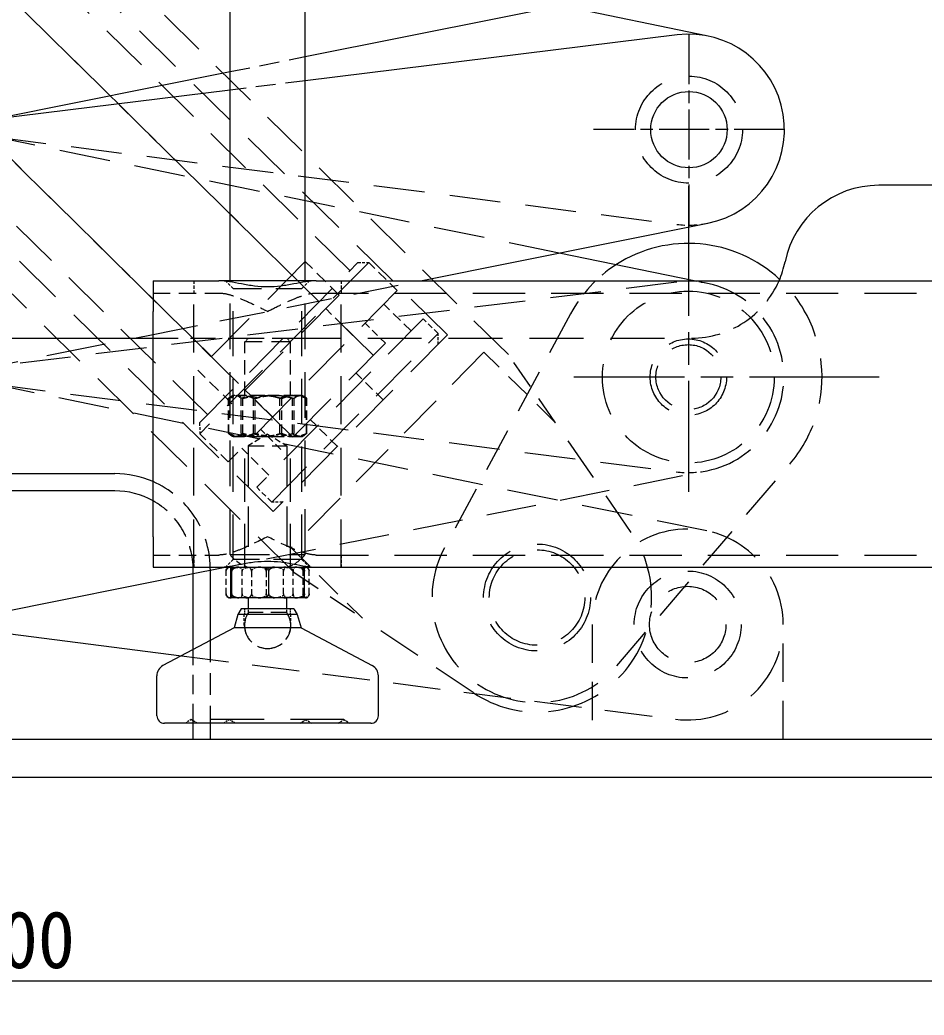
# Model space of a CAD drawing. Header units: millimetres. Extents: x 36 to 2484, y 36 to 1746.
# Drawn here: x 590.1 to 826.8, y 287.6 to 548.1 of the extents above; entities that cross this region are included whole.
import ezdxf

# ---------------------------------------------------------------- set-up
doc = ezdxf.new("R2010")
doc.units = ezdxf.units.MM
doc.header["$LTSCALE"] = 6
doc.linetypes.add('CHAIN', pattern=[0.3543, 0.2362, -0.0295, 0.0591, -0.0295])
doc.linetypes.add('HIDDEN', pattern=[9.525, 6.35, -3.175])
doc.layers.add('가는실선_A4', color=7, linetype='Continuous', lineweight=5)
doc.layers.add('굵은실선_A3', color=7, linetype='Continuous', lineweight=18)
doc.layers.add('가는실선중심선_A3', color=1, linetype='Continuous', lineweight=5, true_color=0xff0000)
doc.layers.add('가는파선_A3', color=7, linetype='HIDDEN', lineweight=13, true_color=0x008000)
doc.styles.add('치수문자_A3(2.5)', font='')
doc.styles.get('치수문자_A3(2.5)').set_extended_font_data('GulimChe')
doc.dimstyles.new('치수_A3(2.5)', dxfattribs={"dimscale": 6, "dimtxt": 2.5, "dimasz": 2.5, "dimexe": 1.5, "dimexo": 1, "dimgap": 0.5, "dimtad": 1, "dimtoh": 1, "dimdec": 1, "dimrnd": 1e-08, "dimdsep": 46, "dimtxsty": '치수문자_A3(2.5)', "dimcen": 0.09, "dimdle": 10, "dimclrd": 8, "dimclre": 8, "dimclrt": 7, "dimadec": 1, "dimazin": 2, "dimtfac": 0.8, "dimtmove": 0, "dimatfit": 3, "dimfxl": 1, "dimtolj": 1, "dimtzin": 0, "dimlwd": -1, "dimlwe": -1, "dimarcsym": 0})

# ---------------------------------------------------------------- blocks, each defined once
blk = doc.blocks.new('*D21')
at = {"layer": 'Defpoints', "color": 0, "transparency": 16777216}
for p in [(289.92, 349.82), (889.92, 349.82), (889.92, 296.55)]:
    blk.add_point(p, dxfattribs=at)
at = {"layer": '가는실선_A4', "color": 8, "transparency": 16777216}
for p, q in [((289.92, 343.82), (289.92, 287.55)), ((889.92, 343.82), (889.92, 287.55)), ((304.92, 296.55), (874.92, 296.55))]:
    blk.add_line(p, q, dxfattribs=at)
for points in [[(304.92, 299.05), (304.92, 294.05), (289.92, 296.55)], [(874.92, 299.05), (874.92, 294.05), (889.92, 296.55)]]:
    blk.add_solid(points, dxfattribs=at)
at = {"layer": '가는실선_A4', "color": 7, "transparency": 16777216, "insert": (589.92, 307.22), "char_height": 15, "attachment_point": 5, "style": '치수문자_A3(2.5)'}
blk.add_mtext('\\A1;600', dxfattribs=at)
blk = doc.blocks.new('*D23')
at = {"layer": 'Defpoints', "color": 0, "transparency": 16777216}
for p in [(798.74, 761.74), (1051.83, 761.74), (889.92, 349.82)]:
    blk.add_point(p, dxfattribs=at)
at = {"layer": '가는실선_A4', "color": 8, "transparency": 16777216}
for p, q in [((804.74, 761.74), (1060.83, 761.74)), ((1051.83, 364.82), (1051.83, 746.74)), ((895.92, 349.82), (1060.83, 349.82))]:
    blk.add_line(p, q, dxfattribs=at)
for points in [[(1049.33, 746.74), (1054.33, 746.74), (1051.83, 761.74)], [(1049.33, 364.82), (1054.33, 364.82), (1051.83, 349.82)]]:
    blk.add_solid(points, dxfattribs=at)
at = {"layer": '가는실선_A4', "color": 7, "transparency": 16777216, "insert": (1041.13, 555.78), "char_height": 15, "attachment_point": 5, "rotation": 90, "style": '치수문자_A3(2.5)'}
blk.add_mtext('\\A1;411.9', dxfattribs=at)

msp = doc.modelspace()

# ---------------------------------------------------------------- linework, layer by layer
at = {"layer": '가는실선중심선_A3', "linetype": 'CHAIN', "ltscale": 9.259962}
for p, q in [((765.245, 544.388), (765.245, 494.388)), ((790.245, 519.388), (740.245, 519.388))]:
    msp.add_line(p, q, dxfattribs=at)
at = {"layer": '가는실선중심선_A3', "linetype": 'CHAIN', "ltscale": 23.990969}
for p, q in [((765.081, 504.603), (765.081, 424.603)), ((815.081, 454.603), (735.081, 454.603))]:
    msp.add_line(p, q, dxfattribs=at)
at = {"layer": '가는파선_A3', "ltscale": 0.344124}
for p, q in [((661.257, 481.313), (451.259, 688.498)), ((640.187, 459.957), (430.189, 667.143))]:
    msp.add_line(p, q, dxfattribs=at)
at = {"layer": '가는파선_A3', "ltscale": 0.335375}
for p, q in [((676.452, 482.476), (471.793, 684.394)), ((639.229, 444.747), (434.57, 646.666))]:
    msp.add_line(p, q, dxfattribs=at)
at = {"layer": '가는파선_A3', "ltscale": 0.349956}
for p, q in [((702.022, 465.677), (502.702, 662.328)), ((682.612, 460.243), (483.292, 656.894)), ((661.543, 438.887), (462.223, 635.538)), ((656.37, 419.406), (457.05, 616.057))]:
    msp.add_line(p, q, dxfattribs=at)
at = {"layer": '가는파선_A3', "ltscale": 0.332161}
msp.add_line((717.967, 460.481), (569.322, 607.136), dxfattribs=at)
at = {"layer": '가는파선_A3', "ltscale": 0.137896}
msp.add_line((645.096, 534.581), (664.738, 538.514), dxfattribs=at)
at = {"layer": '가는파선_A3', "ltscale": 0.136233}
msp.add_line((664.738, 532.189), (645.096, 529.768), dxfattribs=at)
at = {"layer": '가는파선_A3', "ltscale": 0.34971}
for p, q in [((563.829, 520.045), (762.061, 494.591)), ((762.023, 479.415), (563.664, 454.967)), ((563.665, 455.26), (761.897, 429.807)), ((769.95, 414.307), (574.183, 454.545))]:
    msp.add_line(p, q, dxfattribs=at)
at = {"layer": '가는파선_A3', "ltscale": 0.350336}
msp.add_line((731.241, 487.081), (574.348, 519.33), dxfattribs=at)
at = {"layer": '가는파선_A3', "ltscale": 0.344261}
msp.add_line((661.781, 403.533), (577.748, 486.44), dxfattribs=at)
at = {"layer": '가는파선_A3', "ltscale": 0.366473}
for p, q in [((664.768, 484.872), (636.675, 456.398)), ((673.666, 476.093), (645.573, 447.619)), ((674.917, 364.949), (634.917, 364.949))]:
    msp.add_line(p, q, dxfattribs=at)
at = {"layer": '가는파선_A3', "ltscale": 0.086011}
for p, q in [((673.666, 476.093), (664.768, 484.872)), ((645.573, 447.619), (636.675, 456.398))]:
    msp.add_line(p, q, dxfattribs=at)
at = {"layer": '가는파선_A3', "ltscale": 0.324329}
msp.add_line((637.122, 442.612), (678.559, 484.611), dxfattribs=at)
at = {"layer": '가는파선_A3', "ltscale": 0.346317}
for p, q in [((681.387, 484.63), (637.141, 439.783)), ((688.862, 477.256), (644.615, 432.409))]:
    msp.add_line(p, q, dxfattribs=at)
at = {"layer": '가는파선_A3', "ltscale": 0.019385}
for p, q in [((678.559, 484.611), (681.387, 484.63)), ((645.917, 477.819), (643.917, 479.819)), ((663.917, 477.819), (665.917, 479.819)), ((699.563, 463.186), (699.544, 466.014)), ((637.122, 442.612), (637.141, 439.783)), ((658.829, 421.898), (656, 421.879)), ((645.917, 406.819), (643.917, 404.819)), ((663.917, 406.819), (665.917, 404.819))]:
    msp.add_line(p, q, dxfattribs=at)
at = {"layer": '가는파선_A3', "ltscale": 0.072233}
for p, q in [((688.862, 477.256), (681.387, 484.63)), ((644.615, 432.409), (637.141, 439.783))]:
    msp.add_line(p, q, dxfattribs=at)
at = {"layer": '가는파선_A3', "ltscale": 0.312556}
msp.add_line((624.917, 465.788), (694.976, 479.819), dxfattribs=at)
at = {"layer": '가는파선_A3', "ltscale": 0.021944}
for p, q in [((635.617, 479.819), (635.617, 476.619)), ((674.217, 479.819), (674.217, 476.619)), ((635.617, 408.019), (635.617, 404.819)), ((674.217, 408.019), (674.217, 404.819))]:
    msp.add_line(p, q, dxfattribs=at)
at = {"layer": '가는파선_A3', "ltscale": 0.328084}
for p, q in [((635.617, 404.819), (635.617, 479.819)), ((674.217, 404.819), (674.217, 479.819))]:
    msp.add_line(p, q, dxfattribs=at)
at = {"layer": '가는파선_A3', "ltscale": 0.313689}
for p, q in [((645.096, 408.109), (645.096, 479.819)), ((664.738, 408.109), (664.738, 479.819))]:
    msp.add_line(p, q, dxfattribs=at)
at = {"layer": '가는파선_A3', "ltscale": 0.024789}
msp.add_line((770.114, 479.091), (766.575, 479.819), dxfattribs=at)
at = {"layer": '가는파선_A3', "ltscale": 0.194679}
for p, q in [((645.917, 477.819), (663.917, 477.819)), ((663.917, 406.819), (645.917, 406.819))]:
    msp.add_line(p, q, dxfattribs=at)
at = {"layer": '가는파선_A3', "ltscale": 0.310586}
for p, q in [((645.917, 406.819), (645.917, 477.819)), ((663.917, 406.819), (663.917, 477.819))]:
    msp.add_line(p, q, dxfattribs=at)
at = {"layer": '가는파선_A3', "ltscale": 0.118821}
for p, q in [((624.917, 476.619), (642.179, 476.619)), ((624.917, 408.019), (642.179, 408.019))]:
    msp.add_line(p, q, dxfattribs=at)
at = {"layer": '가는파선_A3', "ltscale": 0.358754}
for p, q in [((667.654, 476.619), (852.179, 476.619)), ((667.654, 408.019), (852.179, 408.019))]:
    msp.add_line(p, q, dxfattribs=at)
at = {"layer": '가는파선_A3', "ltscale": 0.068789}
for p, q in [((677.273, 465.51), (670.155, 472.534)), ((692.469, 466.673), (685.35, 473.697)), ((685.2, 448.627), (678.081, 455.651)), ((656.204, 444.155), (649.085, 451.178)), ((673.192, 436.456), (666.073, 443.48)), ((655.246, 428.945), (648.127, 435.968))]:
    msp.add_line(p, q, dxfattribs=at)
at = {"layer": '가는파선_A3', "ltscale": 0.34082}
for p, q in [((695.629, 469.877), (652.085, 425.742)), ((656, 421.879), (699.544, 466.014))]:
    msp.add_line(p, q, dxfattribs=at)
at = {"layer": '가는파선_A3', "ltscale": 0.037789}
for p, q in [((699.544, 466.014), (695.629, 469.877)), ((656, 421.879), (652.085, 425.742))]:
    msp.add_line(p, q, dxfattribs=at)
at = {"layer": '가는파선_A3', "ltscale": 0.304449}
for p, q in [((734.269, 471.204), (701.257, 409.935)), ((746.342, 378.988), (791.649, 431.818))]:
    msp.add_line(p, q, dxfattribs=at)
at = {"layer": '가는파선_A3', "ltscale": 0.051567}
for p, q in [((685.773, 463.446), (680.434, 468.714)), ((658.382, 435.684), (653.043, 440.951))]:
    msp.add_line(p, q, dxfattribs=at)
at = {"layer": '가는파선_A3', "ltscale": 0.409463}
msp.add_line((574.186, 455.628), (620.077, 464.819), dxfattribs=at)
at = {"layer": '가는파선_A3', "ltscale": 0.172123}
msp.add_line((624.917, 464.819), (649.917, 464.819), dxfattribs=at)
at = {"layer": '가는파선_A3', "ltscale": 0.009642}
for p, q in [((649.917, 464.819), (648.917, 463.819)), ((659.917, 464.819), (660.917, 463.819))]:
    msp.add_line(p, q, dxfattribs=at)
at = {"layer": '가는파선_A3', "ltscale": 0.108111}
msp.add_line((649.917, 464.819), (659.917, 464.819), dxfattribs=at)
at = {"layer": '가는파선_A3', "ltscale": 0.357311}
for p, q in [((702.022, 465.677), (656.37, 419.406)), ((685.773, 463.446), (658.382, 435.684))]:
    msp.add_line(p, q, dxfattribs=at)
at = {"layer": '가는파선_A3', "ltscale": 0.370989}
msp.add_line((659.917, 464.819), (765.927, 464.819), dxfattribs=at)
at = {"layer": '가는파선_A3', "ltscale": 0.129753}
msp.add_line((660.917, 463.819), (648.917, 463.819), dxfattribs=at)
at = {"layer": '가는파선_A3', "ltscale": 0.096345}
for p, q in [((648.917, 449.819), (648.917, 463.819)), ((660.917, 449.819), (660.917, 463.819))]:
    msp.add_line(p, q, dxfattribs=at)
at = {"layer": '가는파선_A3', "ltscale": 0.312995}
msp.add_line((711.576, 461.123), (661.053, 409.914), dxfattribs=at)
at = {"layer": '가는파선_A3', "ltscale": 0.181017}
for p, q in [((730.292, 442.658), (711.576, 461.123)), ((661.053, 409.914), (679.768, 391.449))]:
    msp.add_line(p, q, dxfattribs=at)
at = {"layer": '가는파선_A3', "ltscale": 0.201318}
for p, q in [((730.292, 442.658), (717.967, 460.481)), ((661.781, 403.533), (679.768, 391.449))]:
    msp.add_line(p, q, dxfattribs=at)
at = {"layer": '가는파선_A3', "ltscale": 0.063225}
for p, q in [((644.65, 439.822), (644.65, 449.015)), ((644.744, 439.822), (644.744, 449.015)), ((647.989, 439.822), (647.989, 449.015)), ((648.387, 439.822), (648.387, 449.015)), ((651.18, 439.822), (651.18, 449.015)), ((651.672, 439.822), (651.672, 449.015)), ((658.162, 439.822), (658.162, 449.015)), ((658.654, 439.822), (658.654, 449.015)), ((661.446, 439.822), (661.446, 449.015)), ((661.844, 439.822), (661.844, 449.015)), ((665.089, 439.822), (665.089, 449.015)), ((665.183, 439.822), (665.183, 449.015))]:
    msp.add_line(p, q, dxfattribs=at)
at = {"layer": '가는파선_A3', "ltscale": 0.001263}
for p, q in [((645.443, 449.545), (645.272, 449.446)), ((664.391, 449.545), (664.562, 449.446)), ((645.443, 439.292), (645.272, 439.391)), ((664.391, 439.292), (664.562, 439.391))]:
    msp.add_line(p, q, dxfattribs=at)
at = {"layer": '가는파선_A3', "ltscale": 0.003669}
for p, q in [((645.917, 449.819), (645.443, 449.545)), ((663.917, 449.819), (664.391, 449.545)), ((645.917, 439.019), (645.443, 439.292)), ((663.917, 439.019), (664.391, 439.292))]:
    msp.add_line(p, q, dxfattribs=at)
at = {"layer": '가는파선_A3', "ltscale": 0.01959}
for p, q in [((646.367, 449.819), (645.917, 449.819)), ((645.917, 439.019), (646.367, 439.019))]:
    msp.add_line(p, q, dxfattribs=at)
at = {"layer": '가는파선_A3', "ltscale": 0.064826}
for p, q in [((653.076, 449.819), (646.367, 449.819)), ((661.626, 449.819), (653.076, 449.819)), ((646.367, 439.019), (653.076, 439.019)), ((653.076, 439.019), (661.626, 439.019))]:
    msp.add_line(p, q, dxfattribs=at)
at = {"layer": '가는파선_A3', "ltscale": 0.045136}
for p, q in [((663.917, 449.819), (661.626, 449.819)), ((661.626, 439.019), (663.917, 439.019))]:
    msp.add_line(p, q, dxfattribs=at)
at = {"layer": '가는파선_A3', "ltscale": 0.305329}
for p, q in [((750.142, 413.954), (730.292, 442.658)), ((708.738, 371.988), (679.768, 391.449))]:
    msp.add_line(p, q, dxfattribs=at)
at = {"layer": '가는파선_A3', "ltscale": 0.299213}
for p, q in [((648.917, 404.819), (648.917, 439.019)), ((660.917, 404.819), (660.917, 439.019))]:
    msp.add_line(p, q, dxfattribs=at)
at = {"layer": '가는파선_A3', "ltscale": 0.04051}
for q in [(649.864, 436.641), (659.97, 436.641)]:
    msp.add_line((654.917, 439.677), q, dxfattribs=at)
at = {"layer": '가는파선_A3', "ltscale": 0.109258}
msp.add_line((649.864, 436.641), (659.97, 436.641), dxfattribs=at)
at = {"layer": '가는파선_A3', "ltscale": 0.278413}
for p, q in [((649.864, 436.641), (649.864, 404.819)), ((659.97, 436.641), (659.97, 404.819))]:
    msp.add_line(p, q, dxfattribs=at)
at = {"layer": '가는파선_A3', "ltscale": 0.343071}
msp.add_line((635.417, 403.139), (769.99, 430.09), dxfattribs=at)
at = {"layer": '가는파선_A3', "ltscale": 0.269929}
msp.add_line((645.096, 408.109), (664.738, 408.109), dxfattribs=at)
at = {"layer": '가는파선_A3', "ltscale": 0.041233}
for p, q in [((644.041, 397.819), (644.041, 403.819)), ((648.237, 397.819), (648.237, 403.819)), ((650.72, 403.819), (650.72, 397.819)), ((654.58, 403.819), (654.58, 397.819)), ((659.113, 397.819), (659.113, 403.819)), ((661.596, 397.819), (661.596, 403.819)), ((664.244, 397.819), (664.244, 403.819)), ((665.793, 397.819), (665.793, 403.819))]:
    msp.add_line(p, q, dxfattribs=at)
at = {"layer": '가는파선_A3', "ltscale": 0.005694}
msp.add_line((644.982, 396.819), (644.947, 396.819), dxfattribs=at)
at = {"layer": '가는파선_A3', "ltscale": 0.006127}
msp.add_line((645.328, 396.819), (644.982, 396.819), dxfattribs=at)
at = {"layer": '가는파선_A3', "ltscale": 0.018955}
msp.add_line((664.887, 396.819), (664.506, 396.819), dxfattribs=at)
at = {"layer": '가는파선_A3', "ltscale": 0.010233}
for p, q in [((648.917, 392.449), (648.917, 393.949)), ((660.917, 392.449), (660.917, 393.949))]:
    msp.add_line(p, q, dxfattribs=at)
at = {"layer": '가는파선_A3', "ltscale": 0.006658}
for p, q in [((649.892, 392.968), (649.892, 393.949)), ((659.942, 392.968), (659.942, 393.949))]:
    msp.add_line(p, q, dxfattribs=at)
at = {"layer": '가는파선_A3', "ltscale": 0.019189}
for p, q in [((648.817, 389.649), (648.817, 392.449)), ((661.017, 389.649), (661.017, 392.449))]:
    msp.add_line(p, q, dxfattribs=at)
at = {"layer": '가는파선_A3', "ltscale": 0.108655}
msp.add_line((659.942, 392.968), (649.892, 392.968), dxfattribs=at)
at = {"layer": '가는파선_A3', "ltscale": 0.262467}
for p, q in [((739.917, 389.819), (739.917, 359.819)), ((789.917, 359.819), (789.917, 389.819))]:
    msp.add_line(p, q, dxfattribs=at)
at = {"layer": '가는파선_A3', "ltscale": 0.13287}
msp.add_line((635.417, 363.949), (635.417, 383.251), dxfattribs=at)
at = {"layer": '가는파선_A3', "ltscale": 0.14934}
msp.add_line((639.917, 385.641), (639.917, 363.949), dxfattribs=at)
at = {"layer": '가는파선_A3', "ltscale": 0.326019}
msp.add_line((632.371, 381.633), (761.733, 365.022), dxfattribs=at)
at = {"layer": '가는파선_A3', "ltscale": 0.012319}
for p, q in [((634.917, 364.949), (633.417, 363.949)), ((636.417, 363.949), (634.917, 364.949)), ((644.917, 364.949), (643.417, 363.949)), ((646.417, 363.949), (644.917, 364.949)), ((663.417, 363.949), (664.917, 364.949)), ((664.917, 364.949), (666.417, 363.949)), ((673.417, 363.949), (674.917, 364.949)), ((674.917, 364.949), (676.417, 363.949))]:
    msp.add_line(p, q, dxfattribs=at)
at = {"layer": '가는파선_A3', "ltscale": 0.384797}
for centre in [(765.245, 519.388), (725.467, 396.891), (764.917, 389.819)]:
    msp.add_circle(centre, 14, dxfattribs=at)
at = {"layer": '가는파선_A3', "ltscale": 0.353385}
msp.add_circle((765.081, 454.603), 22.5, dxfattribs=at)
at = {"layer": '가는파선_A3', "ltscale": 0.366473}
for centre in [(765.081, 454.603), (764.917, 389.819)]:
    msp.add_circle(centre, 10, dxfattribs=at)
at = {"layer": '가는파선_A3', "ltscale": 0.311502}
msp.add_circle((765.081, 454.603), 8.5, dxfattribs=at)
at = {"layer": '가는파선_A3', "ltscale": 0.343569}
msp.add_circle((725.467, 396.891), 12.5, dxfattribs=at)
at = {"layer": '가는파선_A3', "ltscale": 0.055934}
for centre in [(765.245, 519.388), (765.081, 454.603)]:
    msp.add_arc(centre, 25, 262.68315, 281.32473, dxfattribs=at)
at = {"layer": '가는파선_A3', "ltscale": 0.121451}
msp.add_arc((765.081, 454.603), 35, 122.80027, 151.68469, dxfattribs=at)
at = {"layer": '가는파선_A3', "ltscale": 0.335365}
msp.add_arc((765.081, 454.603), 25, 281.32473, 97.02654, dxfattribs=at)
at = {"layer": '가는파선_A3', "ltscale": 0.199554}
msp.add_arc((765.927, 489.819), 25, 270, 336.42182, dxfattribs=at)
at = {"layer": '가는파선_A3', "ltscale": 0.311874}
msp.add_arc((765.081, 454.603), 35, 319.38341, 46.91631, dxfattribs=at)
at = {"layer": '가는파선_A3', "ltscale": 0.196109}
msp.add_arc((614.917, 404.319), 25, 1.14599, 66.42182, dxfattribs=at)
at = {"layer": '가는파선_A3', "ltscale": 0.146324}
msp.add_arc((614.917, 404.319), 20.5, 1.3976, 60.8036, dxfattribs=at)
at = {"layer": '가는파선_A3', "ltscale": 0.343569}
msp.add_arc((764.917, 389.819), 25, 0, 180, dxfattribs=at)
at = {"layer": '가는파선_A3', "ltscale": 0.363168}
msp.add_arc((725.467, 396.891), 30, 236.10769, 34.66478, dxfattribs=at)
at = {"layer": '가는파선_A3', "ltscale": 0.352098}
msp.add_arc((725.467, 396.891), 27.5, 151.68469, 319.38341, dxfattribs=at)
at = {"layer": '가는파선_A3', "ltscale": 0.040389}
for centre, start, end in [((652.917, 414.341), 218.54868, 252.22379), ((656.917, 414.341), 287.77621, 321.45132)]:
    msp.add_arc(centre, 10, start, end, dxfattribs=at)
at = {"layer": '가는파선_A3', "ltscale": 0.002088}
for centre, start, end in [((644.947, 403.819), 90, 108.20125), ((664.887, 403.819), 71.79875, 90), ((644.947, 397.819), 251.79875, 270), ((664.887, 397.819), 270, 288.20125)]:
    msp.add_arc(centre, 1, start, end, dxfattribs=at)
at = {"layer": '가는파선_A3', "ltscale": 0.180065}
msp.add_arc((654.917, 389.599), 6.05, 146.16111, 33.83889, dxfattribs=at)
at = {"layer": '가는파선_A3', "ltscale": 0.131917}
msp.add_arc((654.917, 389.649), 6.1, 180, 0, dxfattribs=at)
at = {"layer": '가는파선_A3', "ltscale": 0.3715}
msp.add_arc((764.917, 389.819), 25, 262.68315, 0, dxfattribs=at)
at = {"layer": '가는파선_A3', "ltscale": 0.102128}
for points, knots in [([(642.179, 476.619), (642.972, 476.619), (643.884, 476.461), (645.783, 475.942), (646.77, 475.583), (648.798, 474.763), (650.03, 474.204), (652.516, 473.017), (653.77, 472.39), (654.917, 471.819)], [-1.4013318, -1.4013318, -1.4013318, -1.4013318, -1.0849597, -1.0849597, -0.7685876, -0.7685876, -0.3842938, -0.3842938, 0, 0, 0, 0]), ([(654.917, 471.819), (656.063, 472.39), (657.317, 473.017), (659.803, 474.204), (661.036, 474.763), (663.064, 475.583), (664.051, 475.942), (665.95, 476.461), (666.862, 476.619), (667.654, 476.619)], [-4.5300204, -4.5300204, -4.5300204, -4.5300204, -4.1457266, -4.1457266, -3.7614328, -3.7614328, -3.4450607, -3.4450607, -3.1286886, -3.1286886, -3.1286886, -3.1286886])]:
    msp.add_open_spline(points, degree=3, knots=knots, dxfattribs=at)
at = {"layer": '가는파선_A3', "ltscale": 0.036244}
for points in [[(647.915, 449.819), (646.4, 449.819), (644.65, 449.015)], [(644.65, 449.015), (645.652, 449.819), (646.519, 449.819)], [(646.367, 449.819), (645.614, 449.819), (644.744, 449.015)], [(644.744, 449.015), (646.6, 449.819), (648.208, 449.819)], [(647.989, 449.015), (647.12, 449.819), (646.367, 449.819)], [(646.519, 449.819), (647.386, 449.819), (648.387, 449.015)], [(651.18, 449.015), (649.43, 449.819), (647.915, 449.819)], [(653.076, 449.819), (650.715, 449.819), (647.989, 449.015)], [(648.208, 449.819), (649.815, 449.819), (651.672, 449.015)], [(648.387, 449.015), (651.138, 449.819), (653.52, 449.819)], [(656.313, 449.819), (653.931, 449.819), (651.18, 449.015)], [(651.672, 449.015), (654.397, 449.819), (656.758, 449.819)], [(658.162, 449.015), (655.436, 449.819), (653.076, 449.819)], [(653.52, 449.819), (655.903, 449.819), (658.654, 449.015)], [(661.446, 449.015), (658.696, 449.819), (656.313, 449.819)], [(656.758, 449.819), (659.118, 449.819), (661.844, 449.015)], [(661.626, 449.819), (660.018, 449.819), (658.162, 449.015)], [(658.654, 449.015), (660.403, 449.819), (661.918, 449.819)], [(663.315, 449.819), (662.448, 449.819), (661.446, 449.015)], [(665.089, 449.015), (663.233, 449.819), (661.626, 449.819)], [(661.844, 449.015), (662.714, 449.819), (663.467, 449.819)], [(661.918, 449.819), (663.434, 449.819), (665.183, 449.015)], [(665.183, 449.015), (664.182, 449.819), (663.315, 449.819)], [(663.467, 449.819), (664.22, 449.819), (665.089, 449.015)], [(644.65, 439.822), (646.4, 439.019), (647.915, 439.019)], [(646.519, 439.019), (645.652, 439.019), (644.65, 439.822)], [(644.744, 439.822), (645.614, 439.019), (646.367, 439.019)], [(648.208, 439.019), (646.6, 439.019), (644.744, 439.822)], [(646.367, 439.019), (647.12, 439.019), (647.989, 439.822)], [(648.387, 439.822), (647.386, 439.019), (646.519, 439.019)], [(647.915, 439.019), (649.43, 439.019), (651.18, 439.822)], [(647.989, 439.822), (650.715, 439.019), (653.076, 439.019)], [(651.672, 439.822), (649.815, 439.019), (648.208, 439.019)], [(653.52, 439.019), (651.138, 439.019), (648.387, 439.822)], [(651.18, 439.822), (653.931, 439.019), (656.313, 439.019)], [(656.758, 439.019), (654.397, 439.019), (651.672, 439.822)], [(653.076, 439.019), (655.436, 439.019), (658.162, 439.822)], [(658.654, 439.822), (655.903, 439.019), (653.52, 439.019)], [(656.313, 439.019), (658.696, 439.019), (661.446, 439.822)], [(661.844, 439.822), (659.118, 439.019), (656.758, 439.019)], [(658.162, 439.822), (660.018, 439.019), (661.626, 439.019)], [(661.918, 439.019), (660.403, 439.019), (658.654, 439.822)], [(661.446, 439.822), (662.448, 439.019), (663.315, 439.019)], [(661.626, 439.019), (663.233, 439.019), (665.089, 439.822)], [(663.467, 439.019), (662.714, 439.019), (661.844, 439.822)], [(665.183, 439.822), (663.434, 439.019), (661.918, 439.019)], [(663.315, 439.019), (664.182, 439.019), (665.183, 439.822)], [(665.089, 439.822), (664.22, 439.019), (663.467, 439.019)]]:
    msp.add_rational_spline(points, [1, 1.0379548493, 1], degree=2, dxfattribs=at)
at = {"layer": '가는파선_A3', "ltscale": 0.10213}
for points, knots in [([(654.917, 412.819), (652.77, 411.748), (650.459, 410.587), (647.161, 409.199), (646.089, 408.796), (644.049, 408.207), (643.081, 408.019), (642.179, 408.019)], [-4.5679213, -4.5679213, -4.5679213, -4.5679213, -3.8482103, -3.8482103, -3.4883548, -3.4883548, -3.1284993, -3.1284993, -3.1284993, -3.1284993]), ([(667.654, 408.019), (666.753, 408.019), (665.785, 408.207), (663.744, 408.796), (662.672, 409.199), (659.374, 410.587), (657.064, 411.748), (654.917, 412.819)], [-1.439422, -1.439422, -1.439422, -1.439422, -1.0795665, -1.0795665, -0.719711, -0.719711, 0, 0, 0, 0])]:
    msp.add_open_spline(points, degree=3, knots=knots, dxfattribs=at)
at = {"layer": '가는파선_A3', "ltscale": 0.019682}
for points, knots in [([(645.539, 404.819), (645.264, 404.819), (644.935, 404.785), (644.538, 404.615), (644.386, 404.522), (644.205, 404.325), (644.132, 404.215), (644.075, 404.057), (644.061, 404.004), (644.045, 403.914), (644.041, 403.862), (644.041, 403.819)], [-0.8246123, -0.8246123, -0.8246123, -0.8246123, -0.68910525, -0.68910525, -0.62252932, -0.62252932, -0.58195521, -0.58195521, -0.56736649, -0.56736649, -0.55422014, -0.55422014, -0.55422014, -0.55422014]), ([(644.041, 403.819), (644.041, 403.862), (644.044, 403.914), (644.053, 404.004), (644.062, 404.057), (644.098, 404.215), (644.144, 404.325), (644.258, 404.522), (644.353, 404.615), (644.602, 404.785), (644.809, 404.819), (644.982, 404.819)], [0.55422014, 0.55422014, 0.55422014, 0.55422014, 0.56736649, 0.56736649, 0.58195521, 0.58195521, 0.62252932, 0.62252932, 0.68910525, 0.68910525, 0.8246123, 0.8246123, 0.8246123, 0.8246123]), ([(647.345, 404.819), (646.961, 404.819), (646.501, 404.785), (645.946, 404.615), (645.734, 404.522), (645.481, 404.325), (645.379, 404.215), (645.3, 404.057), (645.28, 404.004), (645.259, 403.914), (645.252, 403.862), (645.252, 403.819)], [-0.8246123, -0.8246123, -0.8246123, -0.8246123, -0.68910525, -0.68910525, -0.62252932, -0.62252932, -0.58195521, -0.58195521, -0.56736649, -0.56736649, -0.55422014, -0.55422014, -0.55422014, -0.55422014]), ([(647.296, 404.819), (647.469, 404.819), (647.676, 404.785), (647.925, 404.615), (648.02, 404.522), (648.134, 404.325), (648.18, 404.215), (648.216, 404.057), (648.225, 404.004), (648.234, 403.914), (648.237, 403.862), (648.237, 403.819)], [-0.8246123, -0.8246123, -0.8246123, -0.8246123, -0.68910525, -0.68910525, -0.62252932, -0.62252932, -0.58195521, -0.58195521, -0.56736649, -0.56736649, -0.55422014, -0.55422014, -0.55422014, -0.55422014]), ([(648.237, 403.819), (648.237, 403.862), (648.245, 403.914), (648.269, 404.004), (648.293, 404.057), (648.385, 404.215), (648.504, 404.325), (648.799, 404.522), (649.047, 404.615), (649.693, 404.785), (650.229, 404.819), (650.677, 404.819)], [0.55422014, 0.55422014, 0.55422014, 0.55422014, 0.56736649, 0.56736649, 0.58195521, 0.58195521, 0.62252932, 0.62252932, 0.68910525, 0.68910525, 0.8246123, 0.8246123, 0.8246123, 0.8246123]), ([(650.72, 403.819), (650.72, 403.862), (650.716, 403.914), (650.701, 404.004), (650.686, 404.057), (650.629, 404.215), (650.556, 404.325), (650.375, 404.522), (650.223, 404.615), (649.826, 404.785), (649.497, 404.819), (649.222, 404.819)], [0.55422014, 0.55422014, 0.55422014, 0.55422014, 0.56736649, 0.56736649, 0.58195521, 0.58195521, 0.62252932, 0.62252932, 0.68910525, 0.68910525, 0.8246123, 0.8246123, 0.8246123, 0.8246123]), ([(653.16, 404.819), (652.712, 404.819), (652.176, 404.785), (651.53, 404.615), (651.282, 404.522), (650.987, 404.325), (650.868, 404.215), (650.776, 404.057), (650.752, 404.004), (650.728, 403.914), (650.72, 403.862), (650.72, 403.819)], [-0.8246123, -0.8246123, -0.8246123, -0.8246123, -0.68910525, -0.68910525, -0.62252932, -0.62252932, -0.58195521, -0.58195521, -0.56736649, -0.56736649, -0.55422014, -0.55422014, -0.55422014, -0.55422014]), ([(654.58, 403.819), (654.58, 403.862), (654.573, 403.914), (654.552, 404.004), (654.532, 404.057), (654.453, 404.215), (654.351, 404.325), (654.098, 404.522), (653.886, 404.615), (653.331, 404.785), (652.871, 404.819), (652.487, 404.819)], [0.55422014, 0.55422014, 0.55422014, 0.55422014, 0.56736649, 0.56736649, 0.58195521, 0.58195521, 0.62252932, 0.62252932, 0.68910525, 0.68910525, 0.8246123, 0.8246123, 0.8246123, 0.8246123]), ([(656.748, 404.819), (656.35, 404.819), (655.873, 404.785), (655.299, 404.615), (655.079, 404.522), (654.817, 404.325), (654.711, 404.215), (654.629, 404.057), (654.608, 404.004), (654.586, 403.914), (654.58, 403.862), (654.58, 403.819)], [-0.8246123, -0.8246123, -0.8246123, -0.8246123, -0.68910525, -0.68910525, -0.62252932, -0.62252932, -0.58195521, -0.58195521, -0.56736649, -0.56736649, -0.55422014, -0.55422014, -0.55422014, -0.55422014]), ([(656.673, 404.819), (657.121, 404.819), (657.658, 404.785), (658.304, 404.615), (658.551, 404.522), (658.846, 404.325), (658.965, 404.215), (659.058, 404.057), (659.081, 404.004), (659.106, 403.914), (659.113, 403.862), (659.113, 403.819)], [-0.8246123, -0.8246123, -0.8246123, -0.8246123, -0.68910525, -0.68910525, -0.62252932, -0.62252932, -0.58195521, -0.58195521, -0.56736649, -0.56736649, -0.55422014, -0.55422014, -0.55422014, -0.55422014]), ([(659.113, 403.819), (659.113, 403.862), (659.118, 403.914), (659.133, 404.004), (659.147, 404.057), (659.204, 404.215), (659.277, 404.325), (659.458, 404.522), (659.61, 404.615), (660.007, 404.785), (660.337, 404.819), (660.612, 404.819)], [0.55422014, 0.55422014, 0.55422014, 0.55422014, 0.56736649, 0.56736649, 0.58195521, 0.58195521, 0.62252932, 0.62252932, 0.68910525, 0.68910525, 0.8246123, 0.8246123, 0.8246123, 0.8246123]), ([(661.596, 403.819), (661.596, 403.862), (661.589, 403.914), (661.564, 404.004), (661.541, 404.057), (661.448, 404.215), (661.329, 404.325), (661.034, 404.522), (660.787, 404.615), (660.141, 404.785), (659.604, 404.819), (659.157, 404.819)], [-1.66266043, -1.66266043, -1.66266043, -1.66266043, -1.64951409, -1.64951409, -1.63492537, -1.63492537, -1.59435126, -1.59435126, -1.52777533, -1.52777533, -1.39226828, -1.39226828, -1.39226828, -1.39226828]), ([(662.538, 404.819), (662.365, 404.819), (662.158, 404.785), (661.909, 404.615), (661.813, 404.522), (661.699, 404.325), (661.653, 404.215), (661.618, 404.057), (661.609, 404.004), (661.599, 403.914), (661.596, 403.862), (661.596, 403.819)], [-0.8246123, -0.8246123, -0.8246123, -0.8246123, -0.68910525, -0.68910525, -0.62252932, -0.62252932, -0.58195521, -0.58195521, -0.56736649, -0.56736649, -0.55422014, -0.55422014, -0.55422014, -0.55422014]), ([(664.244, 403.819), (664.244, 403.862), (664.238, 403.914), (664.216, 404.004), (664.195, 404.057), (664.112, 404.215), (664.007, 404.325), (663.745, 404.522), (663.525, 404.615), (662.951, 404.785), (662.474, 404.819), (662.076, 404.819)], [-1.66266043, -1.66266043, -1.66266043, -1.66266043, -1.64951409, -1.64951409, -1.63492537, -1.63492537, -1.59435126, -1.59435126, -1.52777533, -1.52777533, -1.39226828, -1.39226828, -1.39226828, -1.39226828]), ([(664.32, 404.819), (664.306, 404.819), (664.289, 404.785), (664.269, 404.615), (664.261, 404.522), (664.252, 404.325), (664.249, 404.215), (664.246, 404.057), (664.245, 404.004), (664.244, 403.914), (664.244, 403.862), (664.244, 403.819)], [-0.8246123, -0.8246123, -0.8246123, -0.8246123, -0.68910525, -0.68910525, -0.62252932, -0.62252932, -0.58195521, -0.58195521, -0.56736649, -0.56736649, -0.55422014, -0.55422014, -0.55422014, -0.55422014]), ([(664.294, 404.819), (664.569, 404.819), (664.899, 404.785), (665.296, 404.615), (665.448, 404.522), (665.629, 404.325), (665.702, 404.215), (665.759, 404.057), (665.773, 404.004), (665.788, 403.914), (665.793, 403.862), (665.793, 403.819)], [-0.8246123, -0.8246123, -0.8246123, -0.8246123, -0.68910525, -0.68910525, -0.62252932, -0.62252932, -0.58195521, -0.58195521, -0.56736649, -0.56736649, -0.55422014, -0.55422014, -0.55422014, -0.55422014]), ([(665.793, 403.819), (665.793, 403.862), (665.79, 403.914), (665.78, 404.004), (665.771, 404.057), (665.736, 404.215), (665.69, 404.325), (665.576, 404.522), (665.48, 404.615), (665.231, 404.785), (665.024, 404.819), (664.851, 404.819)], [0.55422014, 0.55422014, 0.55422014, 0.55422014, 0.56736649, 0.56736649, 0.58195521, 0.58195521, 0.62252932, 0.62252932, 0.68910525, 0.68910525, 0.8246123, 0.8246123, 0.8246123, 0.8246123]), ([(644.041, 397.819), (644.041, 397.775), (644.045, 397.723), (644.061, 397.634), (644.075, 397.58), (644.132, 397.422), (644.205, 397.313), (644.386, 397.115), (644.538, 397.022), (644.935, 396.852), (645.264, 396.819), (645.539, 396.819)], [-0.55422014, -0.55422014, -0.55422014, -0.55422014, -0.5410738, -0.5410738, -0.52648508, -0.52648508, -0.48591097, -0.48591097, -0.41933504, -0.41933504, -0.28382799, -0.28382799, -0.28382799, -0.28382799]), ([(644.982, 396.819), (644.809, 396.819), (644.602, 396.852), (644.353, 397.022), (644.258, 397.115), (644.144, 397.313), (644.098, 397.422), (644.062, 397.58), (644.053, 397.634), (644.044, 397.723), (644.041, 397.775), (644.041, 397.819)], [-1.93305259, -1.93305259, -1.93305259, -1.93305259, -1.79754554, -1.79754554, -1.73096961, -1.73096961, -1.6903955, -1.6903955, -1.67580678, -1.67580678, -1.66266043, -1.66266043, -1.66266043, -1.66266043]), ([(645.252, 397.819), (645.252, 397.775), (645.259, 397.723), (645.28, 397.634), (645.3, 397.58), (645.379, 397.422), (645.481, 397.313), (645.734, 397.115), (645.946, 397.022), (646.501, 396.852), (646.961, 396.819), (647.345, 396.819)], [-0.55422014, -0.55422014, -0.55422014, -0.55422014, -0.5410738, -0.5410738, -0.52648508, -0.52648508, -0.48591097, -0.48591097, -0.41933504, -0.41933504, -0.28382799, -0.28382799, -0.28382799, -0.28382799]), ([(648.237, 397.819), (648.237, 397.775), (648.234, 397.723), (648.225, 397.634), (648.216, 397.58), (648.18, 397.422), (648.134, 397.313), (648.02, 397.115), (647.925, 397.022), (647.676, 396.852), (647.469, 396.819), (647.296, 396.819)], [-0.55422014, -0.55422014, -0.55422014, -0.55422014, -0.5410738, -0.5410738, -0.52648508, -0.52648508, -0.48591097, -0.48591097, -0.41933504, -0.41933504, -0.28382799, -0.28382799, -0.28382799, -0.28382799]), ([(650.677, 396.819), (650.229, 396.819), (649.693, 396.852), (649.047, 397.022), (648.799, 397.115), (648.504, 397.313), (648.385, 397.422), (648.293, 397.58), (648.269, 397.634), (648.245, 397.723), (648.237, 397.775), (648.237, 397.819)], [-1.93305259, -1.93305259, -1.93305259, -1.93305259, -1.79754554, -1.79754554, -1.73096961, -1.73096961, -1.6903955, -1.6903955, -1.67580678, -1.67580678, -1.66266043, -1.66266043, -1.66266043, -1.66266043]), ([(649.222, 396.819), (649.497, 396.819), (649.826, 396.852), (650.223, 397.022), (650.375, 397.115), (650.556, 397.313), (650.629, 397.422), (650.686, 397.58), (650.701, 397.634), (650.716, 397.723), (650.72, 397.775), (650.72, 397.819)], [-1.93305259, -1.93305259, -1.93305259, -1.93305259, -1.79754554, -1.79754554, -1.73096961, -1.73096961, -1.6903955, -1.6903955, -1.67580678, -1.67580678, -1.66266043, -1.66266043, -1.66266043, -1.66266043]), ([(650.72, 397.819), (650.72, 397.775), (650.728, 397.723), (650.752, 397.634), (650.776, 397.58), (650.868, 397.422), (650.987, 397.313), (651.282, 397.115), (651.53, 397.022), (652.176, 396.852), (652.712, 396.819), (653.16, 396.819)], [-0.55422014, -0.55422014, -0.55422014, -0.55422014, -0.5410738, -0.5410738, -0.52648508, -0.52648508, -0.48591097, -0.48591097, -0.41933504, -0.41933504, -0.28382799, -0.28382799, -0.28382799, -0.28382799]), ([(652.487, 396.819), (652.871, 396.819), (653.331, 396.852), (653.886, 397.022), (654.098, 397.115), (654.351, 397.313), (654.453, 397.422), (654.532, 397.58), (654.552, 397.634), (654.573, 397.723), (654.58, 397.775), (654.58, 397.819)], [-1.93305259, -1.93305259, -1.93305259, -1.93305259, -1.79754554, -1.79754554, -1.73096961, -1.73096961, -1.6903955, -1.6903955, -1.67580678, -1.67580678, -1.66266043, -1.66266043, -1.66266043, -1.66266043]), ([(654.58, 397.819), (654.58, 397.775), (654.586, 397.723), (654.608, 397.634), (654.629, 397.58), (654.711, 397.422), (654.817, 397.313), (655.079, 397.115), (655.299, 397.022), (655.873, 396.852), (656.35, 396.819), (656.748, 396.819)], [-0.55422014, -0.55422014, -0.55422014, -0.55422014, -0.5410738, -0.5410738, -0.52648508, -0.52648508, -0.48591097, -0.48591097, -0.41933504, -0.41933504, -0.28382799, -0.28382799, -0.28382799, -0.28382799]), ([(659.113, 397.819), (659.113, 397.775), (659.106, 397.723), (659.081, 397.634), (659.058, 397.58), (658.965, 397.422), (658.846, 397.313), (658.551, 397.115), (658.304, 397.022), (657.658, 396.852), (657.121, 396.819), (656.673, 396.819)], [-0.55422014, -0.55422014, -0.55422014, -0.55422014, -0.5410738, -0.5410738, -0.52648508, -0.52648508, -0.48591097, -0.48591097, -0.41933504, -0.41933504, -0.28382799, -0.28382799, -0.28382799, -0.28382799]), ([(660.612, 396.819), (660.337, 396.819), (660.007, 396.852), (659.61, 397.022), (659.458, 397.115), (659.277, 397.313), (659.204, 397.422), (659.147, 397.58), (659.133, 397.634), (659.118, 397.723), (659.113, 397.775), (659.113, 397.819)], [-1.93305259, -1.93305259, -1.93305259, -1.93305259, -1.79754554, -1.79754554, -1.73096961, -1.73096961, -1.6903955, -1.6903955, -1.67580678, -1.67580678, -1.66266043, -1.66266043, -1.66266043, -1.66266043]), ([(659.157, 396.819), (659.604, 396.819), (660.141, 396.852), (660.787, 397.022), (661.034, 397.115), (661.329, 397.313), (661.448, 397.422), (661.541, 397.58), (661.564, 397.634), (661.589, 397.723), (661.596, 397.775), (661.596, 397.819)], [-1.93305259, -1.93305259, -1.93305259, -1.93305259, -1.79754554, -1.79754554, -1.73096961, -1.73096961, -1.6903955, -1.6903955, -1.67580678, -1.67580678, -1.66266043, -1.66266043, -1.66266043, -1.66266043]), ([(661.596, 397.819), (661.596, 397.775), (661.599, 397.723), (661.609, 397.634), (661.618, 397.58), (661.653, 397.422), (661.699, 397.313), (661.813, 397.115), (661.909, 397.022), (662.158, 396.852), (662.365, 396.819), (662.538, 396.819)], [-0.55422014, -0.55422014, -0.55422014, -0.55422014, -0.5410738, -0.5410738, -0.52648508, -0.52648508, -0.48591097, -0.48591097, -0.41933504, -0.41933504, -0.28382799, -0.28382799, -0.28382799, -0.28382799]), ([(662.076, 396.819), (662.474, 396.819), (662.951, 396.852), (663.525, 397.022), (663.745, 397.115), (664.007, 397.313), (664.112, 397.422), (664.195, 397.58), (664.216, 397.634), (664.238, 397.723), (664.244, 397.775), (664.244, 397.819)], [-1.93305259, -1.93305259, -1.93305259, -1.93305259, -1.79754554, -1.79754554, -1.73096961, -1.73096961, -1.6903955, -1.6903955, -1.67580678, -1.67580678, -1.66266043, -1.66266043, -1.66266043, -1.66266043]), ([(664.244, 397.819), (664.244, 397.775), (664.244, 397.723), (664.245, 397.634), (664.246, 397.58), (664.249, 397.422), (664.252, 397.313), (664.261, 397.115), (664.269, 397.022), (664.289, 396.852), (664.306, 396.819), (664.32, 396.819)], [-0.55422014, -0.55422014, -0.55422014, -0.55422014, -0.5410738, -0.5410738, -0.52648508, -0.52648508, -0.48591097, -0.48591097, -0.41933504, -0.41933504, -0.28382799, -0.28382799, -0.28382799, -0.28382799]), ([(665.793, 397.819), (665.793, 397.775), (665.788, 397.723), (665.773, 397.634), (665.759, 397.58), (665.702, 397.422), (665.629, 397.313), (665.448, 397.115), (665.296, 397.022), (664.899, 396.852), (664.569, 396.819), (664.294, 396.819)], [-0.55422014, -0.55422014, -0.55422014, -0.55422014, -0.5410738, -0.5410738, -0.52648508, -0.52648508, -0.48591097, -0.48591097, -0.41933504, -0.41933504, -0.28382799, -0.28382799, -0.28382799, -0.28382799]), ([(664.851, 396.819), (665.024, 396.819), (665.231, 396.852), (665.48, 397.022), (665.576, 397.115), (665.69, 397.313), (665.736, 397.422), (665.771, 397.58), (665.78, 397.634), (665.79, 397.723), (665.793, 397.775), (665.793, 397.819)], [-1.93305259, -1.93305259, -1.93305259, -1.93305259, -1.79754554, -1.79754554, -1.73096961, -1.73096961, -1.6903955, -1.6903955, -1.67580678, -1.67580678, -1.66266043, -1.66266043, -1.66266043, -1.66266043])]:
    msp.add_open_spline(points, degree=3, knots=knots, dxfattribs=at)
at = {"layer": '굵은실선_A3'}
for p, q in [((645.096, 479.819), (645.096, 704.341)), ((664.738, 479.819), (664.738, 704.341)), ((664.738, 538.514), (770.318, 559.659)), ((770.278, 543.876), (731.405, 551.866)), ((762.187, 544.2), (664.738, 532.189)), ((574.35, 520.413), (645.096, 534.581)), ((645.096, 529.768), (563.829, 519.751)), ((881.917, 504.819), (814.917, 504.819)), ((694.976, 479.819), (770.154, 494.874)), ((766.575, 479.819), (731.241, 487.081)), ((624.917, 479.819), (642.179, 479.819)), ((624.917, 479.819), (624.917, 471.819)), ((667.654, 479.819), (642.179, 479.819)), ((667.654, 479.819), (844.551, 479.819)), ((624.917, 412.819), (624.917, 471.819)), ((554.917, 464.819), (624.917, 464.819)), ((620.077, 464.819), (624.917, 465.788)), ((554.917, 429.319), (614.917, 429.319)), ((614.917, 424.819), (554.917, 424.819)), ((624.917, 412.819), (624.917, 404.819)), ((624.917, 404.819), (642.179, 404.819)), ((635.417, 383.251), (635.417, 404.319)), ((639.917, 404.319), (639.917, 385.641)), ((642.179, 404.819), (667.654, 404.819)), ((667.654, 404.819), (844.551, 404.819)), ((574.022, 390.844), (635.417, 403.139)), ((645.252, 397.819), (645.252, 403.819)), ((645.59, 397.819), (645.59, 403.819)), ((655.254, 397.819), (655.254, 403.819)), ((664.581, 397.819), (664.581, 403.819)), ((645.514, 396.819), (645.328, 396.819)), ((647.758, 396.819), (645.514, 396.819)), ((653.086, 396.819), (647.758, 396.819)), ((649.892, 393.949), (649.892, 396.819)), ((657.346, 396.819), (653.086, 396.819)), ((662.489, 396.819), (657.346, 396.819)), ((659.942, 393.949), (659.942, 396.819)), ((664.506, 396.819), (662.489, 396.819)), ((648.027, 393.949), (647.142, 392.449)), ((661.807, 393.949), (648.027, 393.949)), ((661.807, 393.949), (662.692, 392.449)), ((647.142, 392.449), (646.142, 388.949)), ((662.692, 392.449), (647.142, 392.449)), ((662.692, 392.449), (663.692, 388.949)), ((567.556, 389.955), (632.371, 381.633)), ((646.142, 388.949), (627.509, 379.05)), ((663.692, 388.949), (646.142, 388.949)), ((663.692, 388.949), (682.324, 379.05)), ((625.917, 365.949), (625.917, 376.4)), ((683.917, 365.949), (683.917, 376.4)), ((681.917, 363.949), (627.917, 363.949)), ((635.417, 359.819), (635.417, 363.949)), ((639.917, 363.949), (639.917, 359.819)), ((289.917, 359.819), (889.917, 359.819)), ((289.917, 349.819), (889.917, 349.819))]:
    msp.add_line(p, q, dxfattribs=at)
msp.add_circle((765.245, 519.388), 10, dxfattribs=at)
for centre, radius, start, end in [((765.245, 519.388), 25, 281.32473, 97.02654), ((814.917, 479.819), 25, 90, 168.46304), ((765.081, 454.603), 35, 46.91631, 122.80027), ((765.927, 489.819), 25, 336.42182, 348.46304), ((614.917, 404.319), 25, 66.42182, 90), ((614.917, 404.319), 20.5, 60.8036, 90), ((614.917, 404.319), 20.5, 0, 1.3976), ((614.917, 404.319), 25, 0, 1.14599), ((628.917, 376.4), 3, 117.98051, 180), ((680.917, 376.4), 3, 0, 62.01949), ((627.917, 365.949), 2, 180, 270), ((681.917, 365.949), 2, 270, 0)]:
    msp.add_arc(centre, radius, start, end, dxfattribs=at)
for points, knots in [([(667.654, 479.819), (665.966, 479.818), (663.942, 479.399), (660.659, 478.783), (659.516, 478.582), (657.212, 478.298), (656.05, 478.219), (653.783, 478.219), (652.621, 478.298), (650.318, 478.582), (649.175, 478.783), (645.891, 479.399), (643.867, 479.818), (642.179, 479.819)], [1.3477037, 1.3477037, 1.3477037, 1.3477037, 2.0209987, 2.0209987, 2.3610801, 2.3610801, 2.7011615, 2.7011615, 3.0412429, 3.0412429, 3.3813242, 3.3813242, 4.0546193, 4.0546193, 4.0546193, 4.0546193]), ([(642.179, 404.819), (643.867, 404.819), (645.891, 405.238), (649.175, 405.854), (650.318, 406.055), (652.621, 406.339), (653.783, 406.419), (656.05, 406.419), (657.212, 406.339), (659.516, 406.055), (660.659, 405.854), (663.942, 405.238), (665.966, 404.819), (667.654, 404.819)], [-4.0546193, -4.0546193, -4.0546193, -4.0546193, -3.3813242, -3.3813242, -3.0412429, -3.0412429, -2.7011615, -2.7011615, -2.3610801, -2.3610801, -2.0209987, -2.0209987, -1.3477037, -1.3477037, -1.3477037, -1.3477037]), ([(645.252, 403.819), (645.252, 403.862), (645.253, 403.914), (645.253, 404.004), (645.254, 404.057), (645.257, 404.215), (645.261, 404.325), (645.27, 404.522), (645.277, 404.615), (645.298, 404.785), (645.314, 404.819), (645.328, 404.819)], [0.55422014, 0.55422014, 0.55422014, 0.55422014, 0.56736649, 0.56736649, 0.58195521, 0.58195521, 0.62252932, 0.62252932, 0.68910525, 0.68910525, 0.8246123, 0.8246123, 0.8246123, 0.8246123]), ([(645.514, 404.819), (645.528, 404.819), (645.544, 404.785), (645.564, 404.615), (645.572, 404.522), (645.581, 404.325), (645.585, 404.215), (645.588, 404.057), (645.589, 404.004), (645.589, 403.914), (645.59, 403.862), (645.59, 403.819)], [-0.8246123, -0.8246123, -0.8246123, -0.8246123, -0.68910525, -0.68910525, -0.62252932, -0.62252932, -0.58195521, -0.58195521, -0.56736649, -0.56736649, -0.55422014, -0.55422014, -0.55422014, -0.55422014]), ([(645.59, 403.819), (645.59, 403.862), (645.596, 403.914), (645.618, 404.004), (645.639, 404.057), (645.721, 404.215), (645.827, 404.325), (646.089, 404.522), (646.309, 404.615), (646.883, 404.785), (647.36, 404.819), (647.758, 404.819)], [0.55422014, 0.55422014, 0.55422014, 0.55422014, 0.56736649, 0.56736649, 0.58195521, 0.58195521, 0.62252932, 0.62252932, 0.68910525, 0.68910525, 0.8246123, 0.8246123, 0.8246123, 0.8246123]), ([(653.086, 404.819), (653.484, 404.819), (653.96, 404.785), (654.535, 404.615), (654.754, 404.522), (655.017, 404.325), (655.122, 404.215), (655.205, 404.057), (655.225, 404.004), (655.247, 403.914), (655.254, 403.862), (655.254, 403.819)], [-0.8246123, -0.8246123, -0.8246123, -0.8246123, -0.68910525, -0.68910525, -0.62252932, -0.62252932, -0.58195521, -0.58195521, -0.56736649, -0.56736649, -0.55422014, -0.55422014, -0.55422014, -0.55422014]), ([(655.254, 403.819), (655.254, 403.862), (655.26, 403.914), (655.281, 404.004), (655.301, 404.057), (655.381, 404.215), (655.483, 404.325), (655.736, 404.522), (655.948, 404.615), (656.502, 404.785), (656.962, 404.819), (657.346, 404.819)], [0.55422014, 0.55422014, 0.55422014, 0.55422014, 0.56736649, 0.56736649, 0.58195521, 0.58195521, 0.62252932, 0.62252932, 0.68910525, 0.68910525, 0.8246123, 0.8246123, 0.8246123, 0.8246123]), ([(662.489, 404.819), (662.873, 404.819), (663.333, 404.785), (663.887, 404.615), (664.099, 404.522), (664.352, 404.325), (664.454, 404.215), (664.534, 404.057), (664.554, 404.004), (664.575, 403.914), (664.581, 403.862), (664.581, 403.819)], [-0.8246123, -0.8246123, -0.8246123, -0.8246123, -0.68910525, -0.68910525, -0.62252932, -0.62252932, -0.58195521, -0.58195521, -0.56736649, -0.56736649, -0.55422014, -0.55422014, -0.55422014, -0.55422014]), ([(664.581, 403.819), (664.581, 403.862), (664.581, 403.914), (664.58, 404.004), (664.579, 404.057), (664.577, 404.215), (664.573, 404.325), (664.564, 404.522), (664.556, 404.615), (664.536, 404.785), (664.519, 404.819), (664.506, 404.819)], [0.55422014, 0.55422014, 0.55422014, 0.55422014, 0.56736649, 0.56736649, 0.58195521, 0.58195521, 0.62252932, 0.62252932, 0.68910525, 0.68910525, 0.8246123, 0.8246123, 0.8246123, 0.8246123]), ([(645.328, 396.819), (645.314, 396.819), (645.298, 396.852), (645.277, 397.022), (645.27, 397.115), (645.261, 397.313), (645.257, 397.422), (645.254, 397.58), (645.253, 397.634), (645.253, 397.723), (645.252, 397.775), (645.252, 397.819)], [-1.93305259, -1.93305259, -1.93305259, -1.93305259, -1.79754554, -1.79754554, -1.73096961, -1.73096961, -1.6903955, -1.6903955, -1.67580678, -1.67580678, -1.66266043, -1.66266043, -1.66266043, -1.66266043]), ([(645.59, 397.819), (645.59, 397.775), (645.589, 397.723), (645.589, 397.634), (645.588, 397.58), (645.585, 397.422), (645.581, 397.313), (645.572, 397.115), (645.564, 397.022), (645.544, 396.852), (645.528, 396.819), (645.514, 396.819)], [-0.55422014, -0.55422014, -0.55422014, -0.55422014, -0.5410738, -0.5410738, -0.52648508, -0.52648508, -0.48591097, -0.48591097, -0.41933504, -0.41933504, -0.28382799, -0.28382799, -0.28382799, -0.28382799]), ([(647.758, 396.819), (647.36, 396.819), (646.883, 396.852), (646.309, 397.022), (646.089, 397.115), (645.827, 397.313), (645.721, 397.422), (645.639, 397.58), (645.618, 397.634), (645.596, 397.723), (645.59, 397.775), (645.59, 397.819)], [-1.93305259, -1.93305259, -1.93305259, -1.93305259, -1.79754554, -1.79754554, -1.73096961, -1.73096961, -1.6903955, -1.6903955, -1.67580678, -1.67580678, -1.66266043, -1.66266043, -1.66266043, -1.66266043]), ([(655.254, 397.819), (655.254, 397.775), (655.247, 397.723), (655.225, 397.634), (655.205, 397.58), (655.122, 397.422), (655.017, 397.313), (654.754, 397.115), (654.535, 397.022), (653.96, 396.852), (653.484, 396.819), (653.086, 396.819)], [-0.55422014, -0.55422014, -0.55422014, -0.55422014, -0.5410738, -0.5410738, -0.52648508, -0.52648508, -0.48591097, -0.48591097, -0.41933504, -0.41933504, -0.28382799, -0.28382799, -0.28382799, -0.28382799]), ([(657.346, 396.819), (656.962, 396.819), (656.502, 396.852), (655.948, 397.022), (655.736, 397.115), (655.483, 397.313), (655.381, 397.422), (655.301, 397.58), (655.281, 397.634), (655.26, 397.723), (655.254, 397.775), (655.254, 397.819)], [-1.93305259, -1.93305259, -1.93305259, -1.93305259, -1.79754554, -1.79754554, -1.73096961, -1.73096961, -1.6903955, -1.6903955, -1.67580678, -1.67580678, -1.66266043, -1.66266043, -1.66266043, -1.66266043]), ([(664.581, 397.819), (664.581, 397.775), (664.575, 397.723), (664.554, 397.634), (664.534, 397.58), (664.454, 397.422), (664.352, 397.313), (664.099, 397.115), (663.887, 397.022), (663.333, 396.852), (662.873, 396.819), (662.489, 396.819)], [-0.55422014, -0.55422014, -0.55422014, -0.55422014, -0.5410738, -0.5410738, -0.52648508, -0.52648508, -0.48591097, -0.48591097, -0.41933504, -0.41933504, -0.28382799, -0.28382799, -0.28382799, -0.28382799]), ([(664.506, 396.819), (664.519, 396.819), (664.536, 396.852), (664.556, 397.022), (664.564, 397.115), (664.573, 397.313), (664.577, 397.422), (664.579, 397.58), (664.58, 397.634), (664.581, 397.723), (664.581, 397.775), (664.581, 397.819)], [-1.93305259, -1.93305259, -1.93305259, -1.93305259, -1.79754554, -1.79754554, -1.73096961, -1.73096961, -1.6903955, -1.6903955, -1.67580678, -1.67580678, -1.66266043, -1.66266043, -1.66266043, -1.66266043])]:
    msp.add_open_spline(points, degree=3, knots=knots, dxfattribs=at)

# ---------------------------------------------------------------- dimensions: what is measured, and where the dimension line sits
at = {"layer": '가는실선_A4', "color": 8, "true_color": 0x808080}
for base, p1, p2, angle, picture, middle in [((1051.833, 761.741), (889.917, 349.819), (798.737, 761.741), 90, '*D23', (1051.833, 555.78)), ((889.917, 296.553), (289.917, 349.819), (889.917, 349.819), 180, '*D21', (589.917, 296.553))]:
    dim = msp.add_linear_dim(base=base, p1=p1, p2=p2, angle=angle, dimstyle='치수_A3(2.5)', override={"dimgap": 0.5, "dimtoh": 0, "dimdec": 1, "dimtol": 0, "dimlim": 0, "dimtp": 0, "dimtm": 0, "dimtdec": 2, "dimtofl": 0, "dimatfit": 1}, dxfattribs=at)
    dim.commit()
    dim.dimension.update_dxf_attribs({"geometry": picture, "text_midpoint": middle, "dimtype": 160})

doc.saveas('drawing.dxf')
